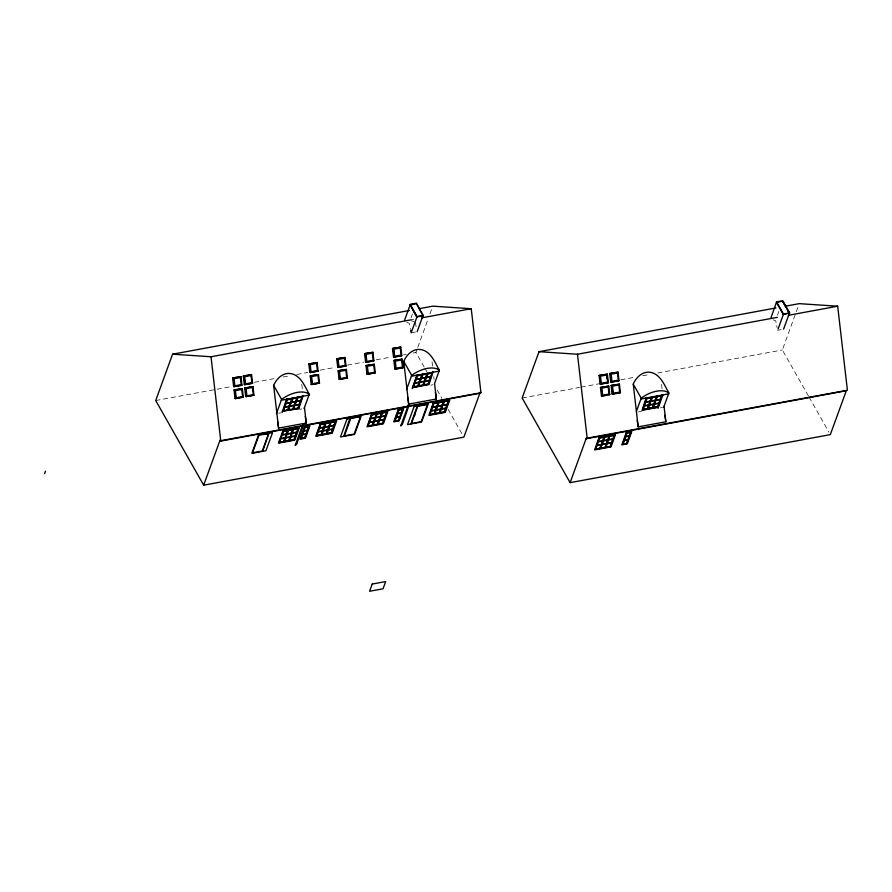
<?xml version="1.0" encoding="UTF-8"?>
<svg xmlns="http://www.w3.org/2000/svg" width="892" height="892" viewBox="0 0 892 892"><rect width="100%" height="100%" fill="white"/><g stroke="black" fill="none" stroke-linecap="round" stroke-linejoin="round"><path stroke-width="0.67" stroke-dasharray="4.46 3.34" d="M411.045 317.73L412.416 313.939M424.135 367.002L415.917 352.496L417.322 348.627M417.791 347.345L428.093 319.035M429.966 313.884L432.308 307.45M777.489 315.21L778.861 311.431M808.397 395.937L782.362 349.976L798.753 304.93M410.978 319.838L413.71 319.336M411.179 332.783L415.951 331.902M155.71 400.53L232.399 386.37M254.32 382.322L274.859 378.531M283.076 377.015L289.922 375.755M296.768 374.484L307.729 372.466M320.05 370.191L335.113 367.404M347.445 365.129L363.88 362.096M376.201 359.822L391.265 357.045M403.597 354.771L406.328 354.258M413.174 352.998L415.917 352.496M278.683 413.23L280.935 412.818M299.578 409.372L301.842 408.96M430.814 385.143L433.066 384.731M777.623 330.263L781.202 329.605M522.154 398.01L579.677 387.396M581.049 387.139L598.855 383.85M620.765 379.802L634.457 377.283M642.675 375.766L649.521 374.495M657.738 372.979L782.362 349.976M638.282 411.981L641.671 411.357M660.303 407.912L662.566 407.499M773.163 319.815L775.717 320.786L777.077 327.554M411.402 320.741L413.966 321.711M406.719 322.324L409.272 323.305L410.353 328.713M809.077 397.141L828.947 432.207M424.826 368.218L426.878 371.841M437.158 389.982L441.953 398.445M448.118 409.328L462.502 434.727M415.237 322.202L416.33 327.62M661.541 384.463L662.332 391.276M432.04 361.706L432.676 367.147M433.78 376.692L434.092 379.412M301.786 384.352L302.734 392.536"/><path stroke-width="1.34" d="M44.6 473.619L45.492 471.154M409.495 310.461L172.58 354.191L155.71 400.53L203.666 485.181L463.873 437.147L480.286 392.045L480.955 392.736L471.232 308.721L432.776 306.157L419.084 308.688M203.666 485.181L220.079 440.079L220.748 440.771L211.025 356.755L172.58 354.191M258.412 435.296L251.845 453.337L265.95 450.728L272.517 432.687L258.156 434.839M258.803 435.608L252.536 452.824L262.304 451.017L268.57 433.802L258.546 435.151M262.694 451.33L269.005 432.843M276.42 413.643L281.593 399.426L273.643 385.377C276.319 379.234 281.827 373.291 289.008 373.413C300.191 373.904 304.718 386.091 309.268 394.32L304.094 408.536M282.062 412.606L286.689 398.757M282.184 411.134L298.82 408.558L283.132 411.078L287.079 399.058M288.952 406.105L287.915 409.885L283.678 410.666L284.715 406.886M290.313 402.359L289.276 406.139L285.039 406.919L286.087 403.139M291.673 398.624L290.636 402.392L286.41 403.173L287.447 399.404L302.433 396.327M292.431 398.568L288.027 409.774M294.048 405.169L293.011 408.949L288.785 409.729L289.822 405.949M295.419 401.422L294.371 405.202L290.145 405.983L291.182 402.203M296.98 398.044L295.743 401.456L291.506 402.236L292.754 398.824L296.78 397.676M282.887 430.78L278.382 443.157L294.761 440.135L299.277 427.759L282.63 430.323M298.586 428.26L294.371 439.823L279.073 442.655L283.277 431.092L298.374 427.904M288.172 429.788L284.169 441.707L279.62 442.242L280.668 438.463M286.254 433.936L285.217 437.716L280.991 438.496L282.028 434.716M287.625 430.189L286.588 433.969L282.351 434.75L283.6 431.338L283.02 430.635M299.154 404.221L298.118 408.001L293.881 408.781L294.918 405.001M300.515 400.486L299.478 404.254L295.241 405.035L296.278 401.266M301.875 396.739L300.838 400.519L296.612 401.3L297.649 397.52M284.894 437.682L283.656 441.094M290 436.745L288.952 440.514L284.726 441.306L285.763 437.526M291.361 432.999L290.324 436.779L286.087 437.559L287.124 433.78M292.721 429.253L291.684 433.033L287.447 433.813L288.495 430.033M302.633 396.695L298.218 407.889M298.82 408.558L303.068 395.725M293.278 428.84L289.064 440.403M295.096 435.798L294.059 439.578L289.822 440.358L290.859 436.578M296.456 432.051L295.419 435.831L291.193 436.612L292.23 432.832M297.828 428.305L296.78 432.085L292.554 432.865L293.591 429.097M302.678 424.782L295.163 445.442L296.735 443.982L303.548 424.625M320.284 423.878L315.779 436.255L332.158 433.233L336.663 420.846L320.027 423.421M335.771 421.002L331.768 432.921L316.47 435.742L320.473 423.823M322.291 430.78L321.254 434.56L317.017 435.341L318.065 431.561M323.651 427.034L322.614 430.814L318.388 431.594L319.425 427.814M325.022 423.287L323.974 427.067L319.749 427.848L320.786 424.068M327.397 429.844L326.349 433.612L322.123 434.393L323.16 430.624M328.758 426.097L327.721 429.866L323.484 430.658L324.521 426.878M330.118 422.351L329.081 426.131L324.844 426.911L325.881 423.131M332.493 428.896L331.456 432.676L327.219 433.456L328.256 429.676M333.853 425.149L332.816 428.929L328.579 429.71L329.627 425.93M335.214 421.403L334.177 425.183L329.951 425.963L330.988 422.184M343.721 436.378L350.032 417.88M350.679 418.649L344.412 435.865L354.18 434.058L360.446 416.843L350.422 418.192M416.876 317.073L410.142 304.384L416.33 303.247L423.243 315.433L416.82 316.983L410.13 304.952L404.611 320.094M386.994 411.547L382.991 423.466L367.694 426.287L371.641 414.278M373.514 421.325L372.477 425.105L368.251 425.885L369.288 422.106M374.874 417.579L373.837 421.358L369.611 422.139L370.648 418.359M376.246 413.832L375.209 417.612L370.972 418.393L372.009 414.613M416.33 303.247L423.064 315.935M378.621 420.377L377.572 424.157L373.347 424.938L374.384 421.169M379.981 416.642L378.944 420.411L374.707 421.202L375.744 417.423M381.341 412.896L380.304 416.675L376.067 417.456L377.115 413.676M382.099 412.851L377.684 424.046M410.142 304.384L417.055 316.582L411.179 332.783L410.632 330.073M383.716 419.441L382.679 423.221L378.442 424.001L379.479 420.221M385.076 415.694L384.039 419.474L379.814 420.255L380.851 416.475M386.649 412.316L385.4 415.728L381.174 416.508L382.412 413.096L386.448 411.948M417.144 331.679L422.897 315.857M406.529 389.626L411.703 375.409L403.742 361.36C406.418 355.217 411.926 349.274 419.106 349.396C430.301 349.887 434.817 362.074 439.377 370.303L434.571 383.504L436.355 399.003L408.692 404.109L407.711 397.531M412.171 388.589L417.043 375.186M417.177 375.041L412.974 386.604M419.05 382.088L418.013 385.868L413.788 386.649L414.825 382.869M420.422 378.353L419.374 382.122L415.148 382.902L416.185 379.133M421.782 374.607L420.745 378.375L416.508 379.167L417.545 375.387M408.257 405.303L400.742 425.952L402.314 424.492L409.127 405.135M422.329 374.194L418.125 385.757M424.157 381.152L423.12 384.931L418.883 385.712L419.92 381.932M425.517 377.405L424.481 381.185L420.243 381.966L421.28 378.186M426.878 373.659L425.841 377.439L421.615 378.219L422.652 374.439M429.253 380.204L428.216 383.984L423.979 384.764L425.027 380.995M430.613 376.469L429.576 380.237L425.35 381.029L426.387 377.249M431.984 372.722L430.936 376.502L426.71 377.283L427.747 373.503M410.777 424.001L417.344 405.96M433.178 371.708L428.929 384.541L412.539 387.574L428.528 384.24L432.486 372.22M448.866 400.118L444.863 412.048L429.565 414.869L433.568 402.95M435.385 409.907L434.348 413.676L430.111 414.468L431.148 410.688M436.745 406.161L435.709 409.941L431.483 410.721L432.52 406.942M438.106 402.415L437.069 406.195L432.843 406.975L433.88 403.195M440.481 408.96L439.444 412.74L435.218 413.52L436.255 409.74M441.852 405.213L440.804 408.993L436.578 409.774L437.615 405.994M443.212 401.467L442.176 405.247L437.939 406.027L438.976 402.259M443.971 401.422L439.555 412.628M445.587 408.023L444.55 411.803L440.313 412.583L441.35 408.804M446.948 404.277L445.911 408.057L441.674 408.837L442.722 405.057M448.52 400.887L447.271 404.31L443.045 405.091L444.283 401.679L448.308 400.53M775.94 307.941L539.024 351.682L522.154 398.01L570.111 482.661L830.318 434.627L846.285 390.763L586.077 438.786M570.111 482.661L586.523 437.559L587.192 438.262L577.47 354.236L539.024 351.682M599.134 437.526L594.629 449.914L611.02 446.881L615.525 434.504L598.878 437.08M614.633 434.649L610.63 446.58L595.321 449.401L599.279 437.381M601.152 444.428L600.104 448.208L595.878 448.988L596.915 445.208M602.513 440.693L601.476 444.461L597.239 445.242L598.276 441.473M603.873 436.946L602.836 440.726L598.599 441.507L599.647 437.727L614.833 435.017M606.248 443.491L605.211 447.271L600.974 448.052L602.011 444.272M607.608 439.745L606.571 443.525L602.345 444.305L603.382 440.525M608.98 435.998L607.931 439.778L603.706 440.559L604.743 436.779M611.343 442.555L610.306 446.323L606.081 447.104L607.117 443.335M612.715 438.808L611.678 442.588L607.441 443.369L608.478 439.589M614.075 435.062L613.038 438.842L608.801 439.622L609.838 435.842M636.397 411.379L641.203 398.178L633.242 384.118C635.918 377.974 641.426 372.042 648.607 372.154C659.79 372.655 664.317 384.842 668.866 393.06L663.693 407.287M658.419 407.31L642.039 410.331L646.287 397.498M662.031 395.078L658.028 406.997L642.731 409.818L646.678 397.81M648.551 404.857L647.514 408.636L643.277 409.417L644.325 405.637M649.911 401.11L648.874 404.89L644.648 405.67L645.685 401.891M651.283 397.364L650.235 401.144L646.009 401.924L647.046 398.144L662.232 395.435M652.041 397.319L647.625 408.525M653.658 403.92L652.609 407.689L648.384 408.469L649.421 404.7M655.018 400.173L653.981 403.953L649.744 404.734L650.781 400.954M656.579 396.784L655.341 400.207L651.104 400.987L652.353 397.564L656.378 396.427M658.753 402.972L657.716 406.752L653.479 407.532L654.516 403.753M660.113 399.226L659.077 403.006L654.851 403.786L655.888 400.006M661.474 395.479L660.437 399.259L656.211 400.04L657.248 396.26M658.051 408.324L662.934 394.922M771.056 317.574L776.597 301.875L782.775 300.727L789.688 312.925L783.265 314.463M778.058 329.048L783.499 314.062L776.597 301.875M783.589 329.159L789.342 313.348M414.981 414.88L415.07 415.036M409.963 304.874L414.914 303.96M410.019 304.964L414.903 304.072M417.055 316.582L423.243 315.433M211.025 356.755L410.978 319.838M421.927 317.82L471.232 308.721M232.656 377.996L240.94 376.68L241.933 385.221L234.317 386.637L233.637 386.537L232.656 377.996L240.94 376.68M243.304 376.023L251.6 374.718L252.592 383.259L244.965 384.664L244.296 384.575L243.304 376.023L251.6 374.718M308.855 363.925L317.139 362.62L318.132 371.161L310.516 372.566L309.836 372.477L308.855 363.925L317.139 362.62M336.741 358.785L345.026 357.469L346.018 366.01L338.402 367.415L337.722 367.326L336.741 358.785L345.026 357.469M364.627 353.633L372.912 352.318L373.904 360.87L366.289 362.275L365.62 362.174L364.627 353.633L372.912 352.318M392.513 348.482L400.809 347.166L401.79 355.718L394.175 357.123L393.506 357.034L392.513 348.482L400.809 347.166M400.252 348.003L393.907 349.173L394.732 356.298L401.077 355.127L400.129 347.077M317.407 370.57L311.063 371.741L310.238 364.616L316.593 363.445L317.452 371.072L318.132 371.161M345.304 365.419L338.949 366.59L338.124 359.465L344.479 358.294L345.349 365.921L346.018 366.01M233.637 386.537L241.933 385.221M244.296 384.575L252.592 383.259M311.107 372.243L317.452 371.072M337.722 367.326L344.078 366.155M365.62 362.174L373.904 360.87M393.506 357.034L401.79 355.718M234.038 389.96L242.323 388.644L243.315 397.196L235.7 398.601L235.031 398.501L234.038 389.96L242.323 388.644M244.698 387.998L252.982 386.682L253.975 395.223L246.359 396.628L245.679 396.539L244.698 387.998L252.982 386.682M310.238 375.9L318.522 374.584L319.514 383.125L311.899 384.53L311.219 384.441L310.238 375.9L318.522 374.584M338.124 370.749L346.408 369.433L347.401 377.985L339.785 379.39L339.116 379.29L338.124 370.749L346.408 369.433M366.01 365.597L374.305 364.282L375.287 372.834L367.671 374.239L367.002 374.149L366.01 365.597L374.305 364.282M393.896 360.446L402.192 359.142L403.173 367.682L395.557 369.087L394.888 368.998L393.896 360.446L402.192 359.142M401.634 359.967L395.29 361.137L396.115 368.262L402.459 367.091L401.512 359.041M235.031 398.501L241.375 397.33M246.95 396.304L253.975 395.223M311.219 384.441L319.514 383.125M339.116 379.29L347.401 377.985M367.002 374.149L375.287 372.834M394.888 368.998L403.173 367.682M781.359 301.451L776.408 302.366L783.321 314.553M785.529 306.179L799.221 303.648L837.677 306.201L847.4 390.228L586.891 438.217M281.303 400.24L308.966 395.134M411.402 376.234L439.076 371.117M417.434 375.499L432.743 372.678M287.648 399.761L291.885 398.98M297.85 397.877L302.087 397.096M417.757 375.744L421.983 374.963M422.853 374.807L427.09 374.027M427.948 373.86L432.185 373.079M286.287 403.507L290.524 402.727M291.383 402.56L295.62 401.779M296.49 401.623L300.715 400.842M416.386 379.49L420.623 378.71M421.492 378.554L425.718 377.762M426.588 377.606L430.825 376.825M783.499 314.062L789.688 312.925M284.927 407.254L289.153 406.473M290.023 406.306L294.26 405.525M295.129 405.369L299.355 404.589M415.025 383.237L419.262 382.456M420.132 382.289L424.358 381.508M425.228 381.352L429.465 380.572M577.47 354.236L777.423 317.329M788.372 315.3L837.677 306.201M277.602 421.548L278.583 428.127L306.257 423.02L304.462 407.521M302.611 424.291L304.016 424.023M408.19 404.801L409.595 404.533M220.447 440.737L480.955 392.736M219.633 441.306L479.84 393.272M320.674 424.179L335.972 421.358M371.897 414.724L387.206 411.903M433.768 403.307L449.066 400.486M283.6 431.338L287.826 430.557M288.696 430.39L292.922 429.61M293.791 429.453L298.028 428.673M320.986 424.436L325.223 423.655M326.093 423.488L330.319 422.708M331.188 422.552L335.425 421.771M372.22 414.981L376.446 414.2M377.316 414.033L381.542 413.252M434.081 403.552L438.318 402.771M439.187 402.615L443.413 401.835M599.101 375.476L607.385 374.161L608.377 382.713L600.762 384.118L600.082 384.028L599.101 375.476L607.385 374.161M609.749 373.514L618.044 372.198L619.037 380.739L611.41 382.155L610.741 382.055L609.749 373.514L618.044 372.198M282.229 435.084L286.466 434.304M287.335 434.136L291.561 433.356M292.431 433.2L296.668 432.419M319.626 428.182L323.863 427.391M324.733 427.235L328.958 426.454M329.828 426.298L334.065 425.517M370.849 418.727L375.086 417.935M375.956 417.779L380.182 416.999M381.051 416.843L385.288 416.062M432.72 407.298L436.957 406.518M437.816 406.362L442.053 405.581M442.923 405.414L447.148 404.633M280.868 438.831L285.106 438.039M285.964 437.883L290.201 437.102M291.071 436.946L295.297 436.166M318.266 431.918L322.491 431.137M323.361 430.981L327.598 430.2M328.468 430.044L332.694 429.253M369.489 422.462L373.726 421.682M374.584 421.526L378.821 420.745M379.691 420.578L383.917 419.798M431.36 411.045L435.586 410.264M436.456 410.108L440.693 409.328M441.562 409.16L445.788 408.38M600.082 384.028L608.377 382.713M610.741 382.055L619.037 380.739M600.483 387.44L608.768 386.136L609.76 394.677L602.145 396.081L601.476 395.992L600.483 387.44L608.768 386.136M611.143 385.478L619.427 384.162L620.419 392.714L612.804 394.119L612.124 394.019L611.143 385.478L619.427 384.162M295.743 443.826L296.612 443.67M401.333 424.336L402.192 424.179M619.706 392.112L613.35 393.283L612.525 386.169L618.881 384.998L619.739 392.614L620.419 392.714M601.476 395.992L607.82 394.822M612.124 394.019L619.739 392.614M640.902 398.992L668.576 393.885M647.246 398.512L651.483 397.732M657.449 396.628L661.686 395.847M645.886 402.259L650.123 401.478M650.993 401.311L655.219 400.53M656.088 400.374L660.325 399.594M644.526 405.994L648.763 405.213M649.621 405.057L653.858 404.277M654.728 404.121L658.954 403.329M644.515 409.383L651.338 408.112M654.07 407.611L656.802 407.109M637.2 420.299L638.193 426.878L665.856 421.771L664.061 406.273M599.848 438.083L604.074 437.303M604.943 437.147L609.18 436.366M610.05 436.199L614.276 435.419M598.487 441.83L602.713 441.049M603.583 440.893L607.82 440.113M608.69 439.946L612.916 439.165M597.116 445.576L601.353 444.796M602.223 444.629L606.448 443.848M607.318 443.692L611.555 442.911M609.76 394.677L609.091 394.587L608.801 392.145M242.646 397.096L243.315 397.196M789.509 313.415L782.652 301.306L785.941 307.339M787.302 309.736L789.398 313.438M656.936 396.015L652.721 407.577M651.829 396.962L652.353 397.564M609.526 435.597L605.322 447.16M604.43 436.534L600.428 448.453L599.903 447.851M443.77 401.065L444.283 401.679M427.435 373.257L423.221 384.82M438.663 402.002L434.46 413.565M381.899 412.483L382.412 413.096M376.792 413.431L372.588 424.993M330.676 421.938L326.673 433.869L326.149 433.256M325.569 422.886L321.365 434.449M297.337 397.274L293.122 408.837M292.23 398.211L292.754 398.824M664.874 415.181L665.856 421.771M435.374 392.424L436.355 399.003M305.276 416.441L306.257 423.02M633.242 384.118L638.193 426.878M610.429 373.603L611.41 382.155M611.812 385.567L612.804 394.119M606.995 376.513L607.285 378.955M599.77 375.577L600.762 384.118M601.152 387.541L602.145 396.081M403.742 361.36L408.692 404.109M393.182 348.582L394.175 357.123M394.576 360.546L395.557 369.087M365.296 353.723L366.289 362.275M366.679 365.698L367.671 374.239M337.41 358.874L338.402 367.415M338.793 370.838L339.785 379.39M309.524 364.025L310.516 372.566M310.907 375.989L311.899 384.53M273.643 385.377L278.583 428.127M243.984 376.123L244.965 384.664M245.367 388.087L246.359 396.628M233.325 378.085L234.317 386.637M234.708 390.049L235.7 398.601M641.203 398.178A21.843 11.864 -29.5 0 1 668.866 393.06M411.703 375.409A21.843 11.864 -29.5 0 1 439.377 370.303M281.593 399.426A21.843 11.864 -29.5 0 1 309.268 394.32M304.451 426.8L299.946 439.176L305.41 438.173L309.914 425.785L304.451 426.8M304.852 427.112L300.637 438.663L305.019 437.861L309.223 426.298L304.852 427.112M302.433 434.839L301.195 438.262L304.707 437.615L305.945 434.192L302.433 434.839M303.804 431.104L302.555 434.515L306.067 433.869L307.305 430.457L303.804 431.104M305.164 427.357L303.916 430.769L307.428 430.122L308.677 426.71L305.164 427.357M347.033 418.939L340.465 436.98L354.57 434.371L361.137 416.33L347.033 418.939M371.507 414.423L367.002 426.8L383.382 423.778L387.897 411.39L371.507 414.423M398.256 409.484L393.751 421.86L399.215 420.857L403.719 408.469L398.256 409.484M398.657 409.796L394.442 421.358L398.824 420.545L403.028 408.982L398.657 409.796M396.238 417.523L395 420.946L398.501 420.299L399.75 416.876L396.238 417.523M397.609 413.788L396.36 417.2L399.872 416.553L401.11 413.141L397.609 413.788M398.969 410.041L397.72 413.453L401.233 412.806L402.47 409.395L398.969 410.041M414.089 406.562L407.521 424.603L421.626 421.994L428.193 403.953L414.089 406.562M417.735 406.273L411.468 423.488L421.236 421.682L427.502 404.466L417.735 406.273M433.378 402.994L428.874 415.382L445.253 412.36L449.758 399.973L433.378 402.994M372.209 584.059L369.589 591.273L383.036 588.787L385.667 581.573L372.209 584.059M626.307 432.508L621.802 444.896L627.254 443.893L631.77 431.505L626.307 432.508M626.697 432.821L622.493 444.383L626.864 443.58L631.068 432.018L626.697 432.821M624.288 440.559L623.04 443.982L626.552 443.324L627.79 439.912L624.288 440.559M625.649 436.812L624.4 440.235L627.912 439.589L629.161 436.166L625.649 436.812M627.009 433.066L625.771 436.489L629.273 435.842L630.521 432.419L627.009 433.066M240.394 377.506L234.038 378.687L234.864 385.801L241.219 384.63L240.394 377.506M251.042 375.543L244.698 376.714L245.523 383.839L251.867 382.668L251.042 375.543M372.365 353.154L366.021 354.325L366.835 361.438L373.19 360.268L372.365 353.154M241.777 389.481L235.432 390.651L236.246 397.765L242.602 396.594L241.777 389.481M252.436 387.507L246.08 388.678L246.906 395.803L253.25 394.632L252.436 387.507M317.976 375.409L311.62 376.58L312.445 383.705L318.801 382.534L317.976 375.409M345.862 370.258L339.517 371.44L340.331 378.554L346.687 377.383L345.862 370.258M373.748 365.118L367.404 366.289L368.229 373.413L374.573 372.232L373.748 365.118M606.839 374.997L600.483 376.168L601.308 383.292L607.664 382.111L606.839 374.997M617.487 373.023L611.143 374.194L611.968 381.319L618.312 380.148L617.487 373.023M608.221 386.961L601.877 388.132L602.691 395.256L609.046 394.086L608.221 386.961"/></g></svg>
